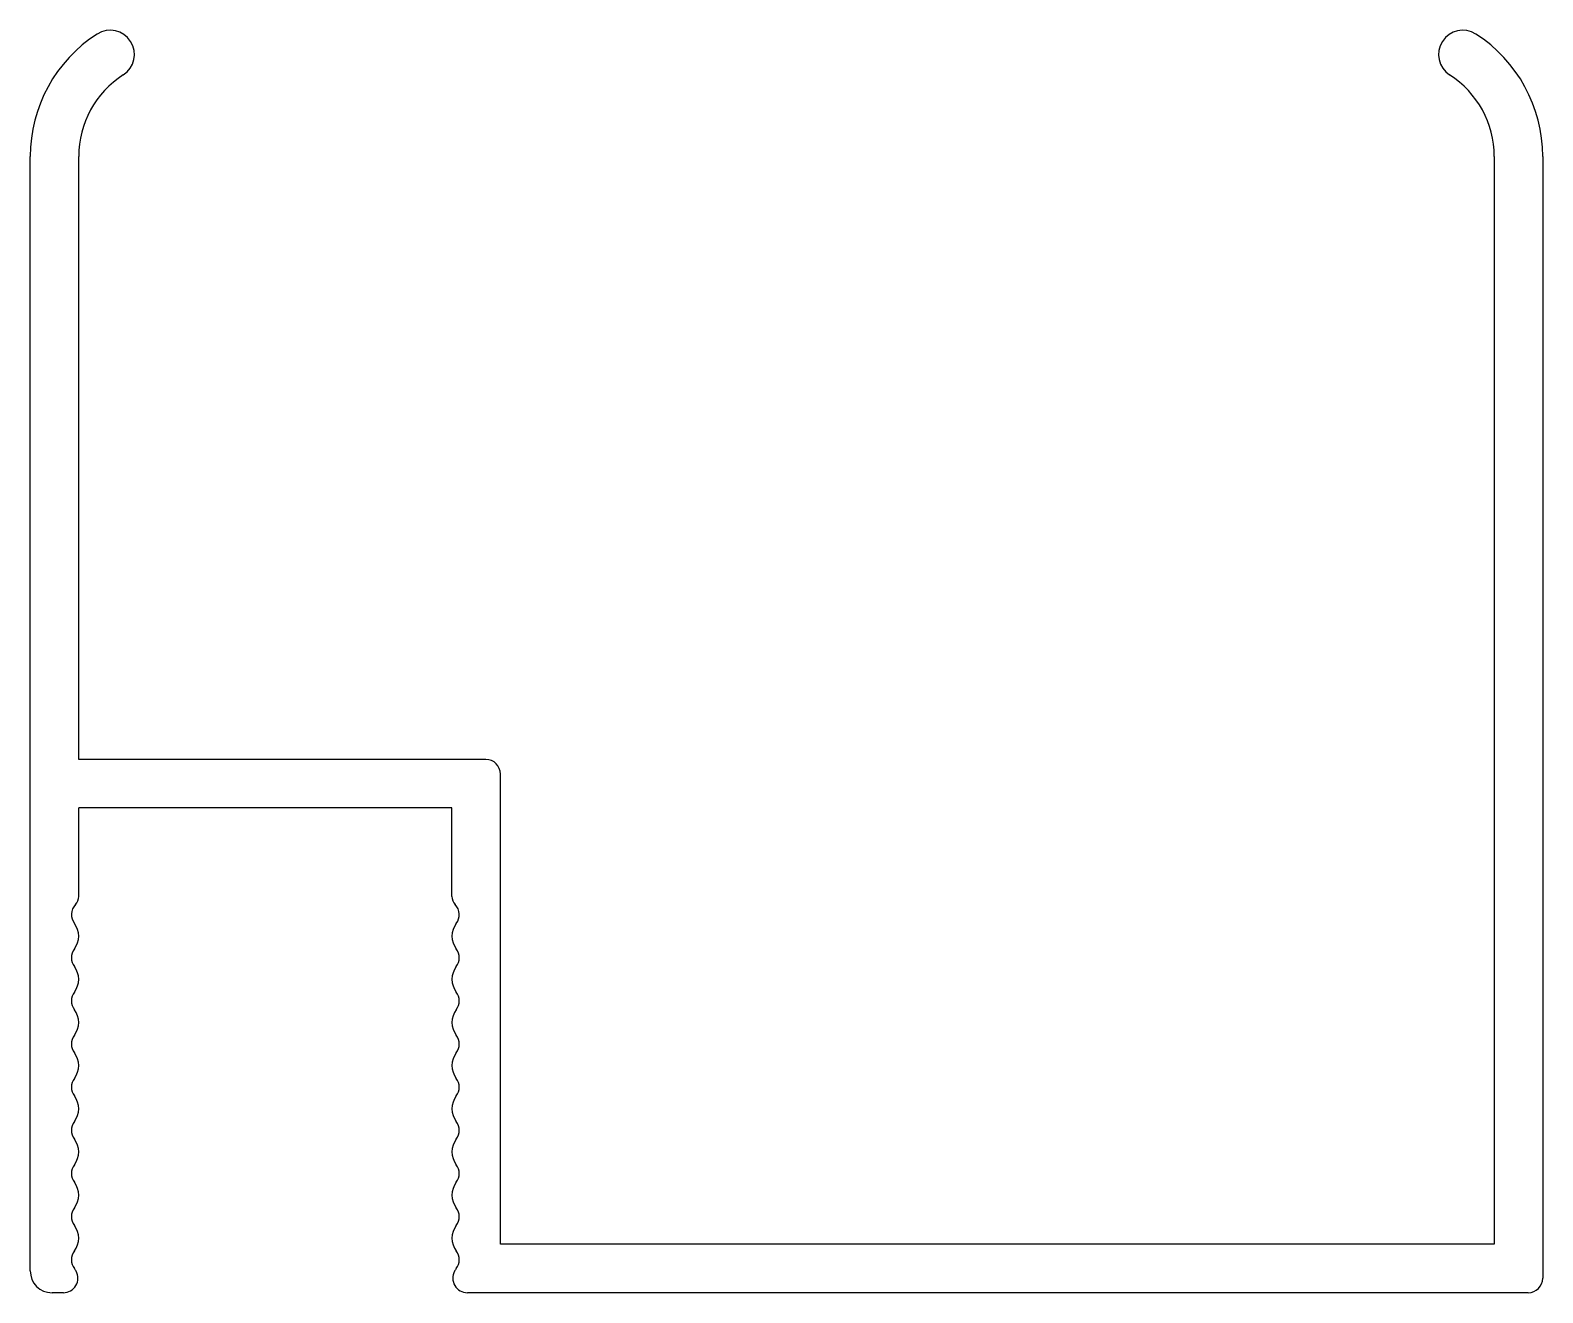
# Model space of a CAD drawing. Extents: x 1967.8 to 1999, y 1800.1 to 1826.2.
import ezdxf

# ---------------------------------------------------------------- set-up
doc = ezdxf.new("R2010")
doc.units = 0
doc.layers.get('0').update_dxf_attribs({"linetype": 'CONTINUOUS'})

msp = doc.modelspace()

# ---------------------------------------------------------------- linework, layer by layer
at = {"linetype": 'CONTINUOUS'}
for p, q in [((1967.828, 1800.568), (1967.828, 1823.557)), ((1968.828, 1811.118), (1968.828, 1823.557)), ((1998.028, 1823.557), (1998.028, 1801.118)), ((1999.028, 1823.557), (1999.028, 1800.418)), ((1977.228, 1811.118), (1968.828, 1811.118)), ((1977.528, 1801.118), (1977.528, 1810.818)), ((1968.828, 1808.295), (1968.828, 1810.118)), ((1976.528, 1810.118), (1968.828, 1810.118)), ((1976.528, 1808.295), (1976.528, 1810.118)), ((1998.028, 1801.118), (1977.528, 1801.118)), ((1968.512, 1800.118), (1968.278, 1800.118)), ((1998.728, 1800.118), (1976.845, 1800.118))]:
    msp.add_line(p, q, dxfattribs=at)
for centre, radius, start, end in [((1969.478, 1825.661), 0.5, 302.6836, 122.6836), ((1997.378, 1825.661), 0.5, 57.3164, 237.3164), ((1970.828, 1823.557), 3, 122.6836, 180), ((1996.028, 1823.557), 3, 0, 57.3164), ((1970.828, 1823.557), 2, 122.6836, 180), ((1996.028, 1823.557), 2, 0, 57.3164), ((1977.228, 1810.818), 0.3, 0, 90), ((1968.978, 1807.918), 0.3, 136.6582, 217.2557), ((1968.578, 1808.295), 0.25, 316.6582, 0), ((1976.778, 1808.295), 0.25, 180, 223.3418), ((1976.378, 1807.918), 0.3, 322.7443, 43.3418), ((1968.393, 1807.473), 0.435, 322.7443, 37.2557), ((1976.963, 1807.473), 0.435, 142.7443, 217.2557), ((1968.978, 1807.028), 0.3, 142.7443, 217.2557), ((1976.378, 1807.028), 0.3, 322.7443, 37.2557), ((1968.393, 1806.583), 0.435, 322.7443, 37.2557), ((1976.963, 1806.583), 0.435, 142.7443, 217.2557), ((1968.978, 1806.138), 0.3, 142.7443, 217.2557), ((1976.378, 1806.138), 0.3, 322.7443, 37.2557), ((1968.393, 1805.693), 0.435, 322.7443, 37.2557), ((1976.963, 1805.693), 0.435, 142.7443, 217.2557), ((1968.978, 1805.248), 0.3, 142.7443, 217.2557), ((1976.378, 1805.248), 0.3, 322.7443, 37.2557), ((1968.393, 1804.803), 0.435, 322.7443, 37.2557), ((1976.963, 1804.803), 0.435, 142.7443, 217.2557), ((1968.978, 1804.358), 0.3, 142.7443, 217.2557), ((1976.378, 1804.358), 0.3, 322.7443, 37.2557), ((1968.393, 1803.913), 0.435, 322.7443, 37.2557), ((1976.963, 1803.913), 0.435, 142.7443, 217.2557), ((1968.978, 1803.468), 0.3, 142.7443, 217.2557), ((1976.378, 1803.468), 0.3, 322.7443, 37.2557), ((1968.393, 1803.023), 0.435, 322.7443, 37.2557), ((1976.963, 1803.023), 0.435, 142.7443, 217.2557), ((1968.978, 1802.578), 0.3, 142.7443, 217.2557), ((1976.378, 1802.578), 0.3, 322.7443, 37.2557), ((1968.393, 1802.133), 0.435, 322.7443, 37.2557), ((1976.963, 1802.133), 0.435, 142.7443, 217.2557), ((1968.978, 1801.688), 0.3, 142.7443, 217.2557), ((1976.378, 1801.688), 0.3, 322.7443, 37.2557), ((1968.393, 1801.243), 0.435, 322.7443, 37.2557), ((1976.963, 1801.243), 0.435, 142.7443, 217.2557), ((1968.978, 1800.798), 0.3, 142.7443, 217.2557), ((1976.378, 1800.798), 0.3, 322.7443, 37.2557), ((1968.278, 1800.568), 0.45, 180, 270), ((1968.512, 1800.418), 0.3, 270, 28.7628), ((1968.393, 1800.353), 0.435, 28.7628, 37.2557), ((1976.845, 1800.418), 0.3, 151.2372, 270), ((1976.963, 1800.353), 0.435, 142.7443, 151.2372), ((1998.728, 1800.418), 0.3, 270, 0)]:
    msp.add_arc(centre, radius, start, end, dxfattribs=at)

doc.saveas('drawing.dxf')
